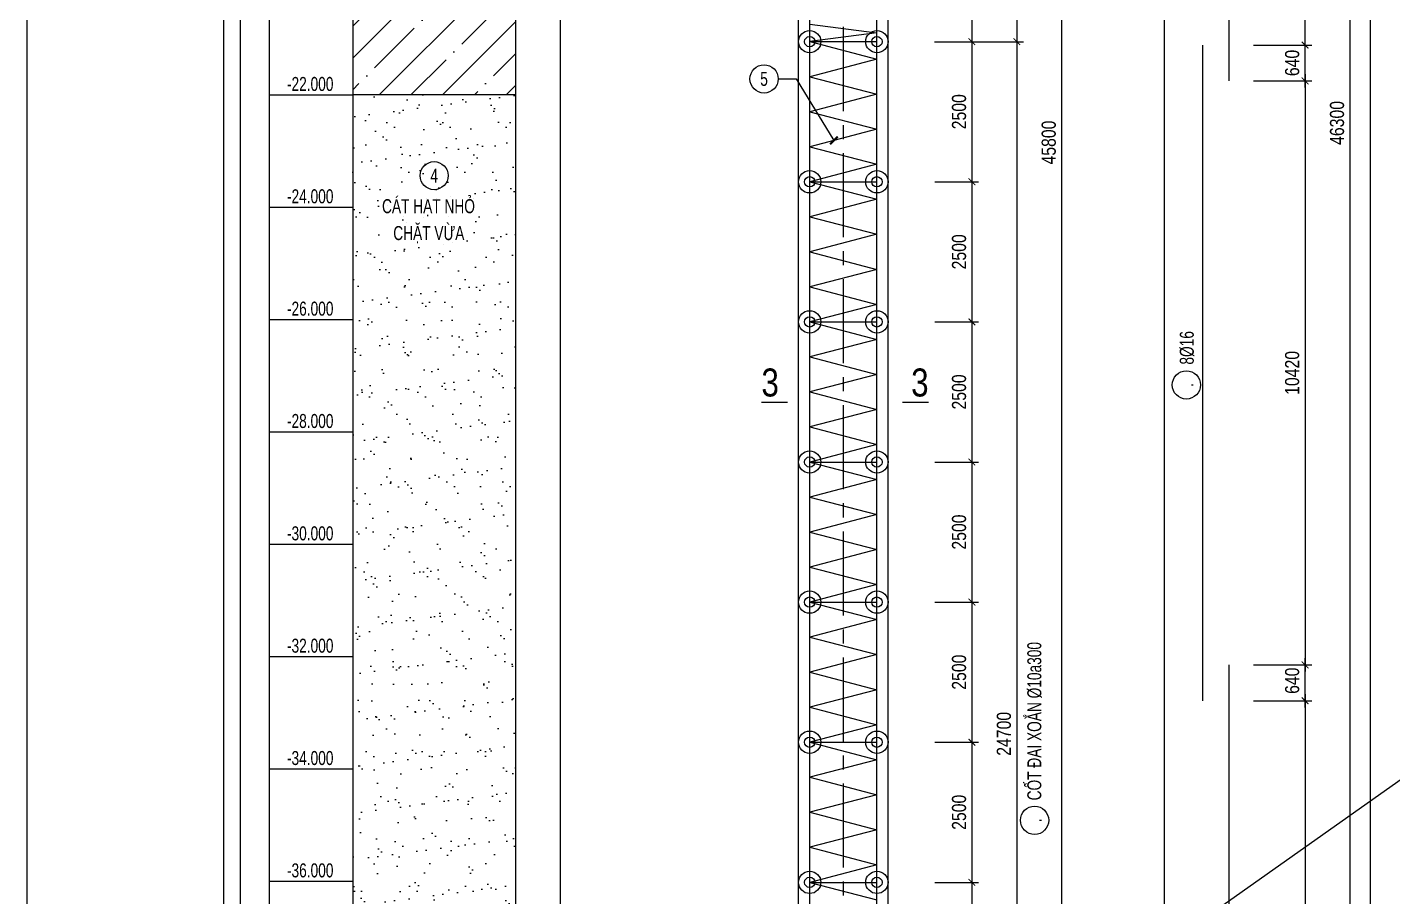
# Model space of a CAD drawing. Extents: x 171424 to 249266, y 74893 to 149166.
# Drawn here: x 171448 to 177537, y 106695 to 110573 of the extents above; entities that cross this region are included whole.
import ezdxf
from ezdxf.enums import TextEntityAlignment as Align

# ---------------------------------------------------------------- set-up
doc = ezdxf.new("R2010")
doc.units = 0
doc.header["$LTSCALE"] = 500
doc.header["$MEASUREMENT"] = 0
doc.header["$PDMODE"] = 3
doc.linetypes.add('CENTER2', pattern=[1.125, 0.75, -0.125, 0.125, -0.125])
doc.layers.get('0').update_dxf_attribs({"linetype": 'CONTINUOUS'})
doc.layers.get('DEFPOINTS').update_dxf_attribs({"linetype": 'CONTINUOUS'})
for name, color, linetype in [('01.CDC.AXIS', 160, 'CENTER2'), ('02.CDC.DIM', 1, 'CONTINUOUS'), ('03.CDC.BORDER', 3, 'CONTINUOUS'), ('05.CDC.STEEL', 4, 'CONTINUOUS'), ('06.CDC.TEXT', 2, 'CONTINUOUS'), ('10.CDC.HATCH', 9, 'CONTINUOUS'), ('11.CDC.NOTE', 8, 'CONTINUOUS'), ('CDC-KHUNGTEN', 7, 'CONTINUOUS'), ('CDC.10.HATCH', 9, 'CONTINUOUS')]:
    doc.layers.add(name, color=color, linetype=linetype)
doc.layers.add('KCS_Plotter', color=11, linetype='CONTINUOUS', plot=False)
doc.styles.add('ARIAL', font='arial.ttf', dxfattribs={"width": 0.8})
doc.dimstyles.new('DIM100-25', dxfattribs={"dimtxt": 63, "dimasz": 30, "dimexe": 30, "dimexo": 0, "dimgap": 25, "dimtad": 1, "dimdec": 0, "dimlfac": 4, "dimzin": 0, "dimdsep": 46, "dimtxsty": 'ARIAL', "dimblk": 'ARCHTICK', "dimblk1": 'ARCHTICK', "dimblk2": 'D', "dimcen": 0, "dimdle": 30, "dimclrd": 1, "dimclre": 1, "dimclrt": 2, "dimadec": 0, "dimazin": 0, "dimtfac": 1, "dimtdec": 0, "dimtix": 1, "dimtofl": 0, "dimtmove": 2, "dimatfit": 3, "dimldrblk": 'ARCHTICK', "dimfxl": 1, "dimtolj": 1, "dimtzin": 0, "dimarcsym": 0})

# ---------------------------------------------------------------- blocks, each defined once
blk = doc.blocks.new('_ArchTick')
at = {"color": 0, "linetype": 'ByBlock', "const_width": 0.15}
blk.add_lwpolyline([(-0.5, -0.5), (0.5, 0.5)], dxfattribs=at)
blk = doc.blocks.new('*D385')
at = {"layer": '02.CDC.DIM', "color": 1, "lineweight": -2, "transparency": 16777216}
for p, q in [((176916.7, 115934.2), (177376.4, 115934.2)), ((177346.4, 115964.2), (177346.4, 104329.2)), ((176916.7, 104359.2), (177376.4, 104359.2))]:
    blk.add_line(p, q, dxfattribs=at)
at = {"layer": 'DEFPOINTS', "color": 0, "transparency": 16777216}
for p in [(176916.7, 115934.2), (176916.7, 104359.2), (177346.4, 104359.2)]:
    blk.add_point(p, dxfattribs=at)
at = {"layer": '02.CDC.DIM', "color": 1, "lineweight": -2, "transparency": 16777216, "xscale": 30, "yscale": 30, "zscale": 30}
for p, rotation in [((177346.4, 115934.2), 90), ((177346.4, 104359.2), 270)]:
    blk.add_blockref('_ArchTick', p, dxfattribs=dict(at, rotation=rotation))
at = {"layer": '02.CDC.DIM', "color": 2, "transparency": 16777216, "insert": (177289.2, 110146.7), "char_height": 63, "attachment_point": 5, "rotation": 90, "style": 'ARIAL'}
blk.add_mtext('\\A1;46300', dxfattribs=at)
blk = doc.blocks.new('D')
at = {"layer": '02.CDC.DIM'}
for p, q in [((-50, -50), (50, 50)), ((-86.75, 0), (86.75, 0))]:
    blk.add_line(p, q, dxfattribs=at)
blk = doc.blocks.new('*D386')
at = {"layer": '02.CDC.DIM', "color": 1, "lineweight": -2, "transparency": 16777216}
for p, q in [((176916.7, 110334.2), (177176.4, 110334.2)), ((177146.4, 110364.2), (177146.4, 107699.2)), ((176916.7, 107729.2), (177176.4, 107729.2))]:
    blk.add_line(p, q, dxfattribs=at)
at = {"layer": 'DEFPOINTS', "color": 0, "transparency": 16777216}
for p in [(176916.7, 110334.2), (176916.7, 107729.2), (177146.4, 107729.2)]:
    blk.add_point(p, dxfattribs=at)
at = {"layer": '02.CDC.DIM', "color": 1, "lineweight": -2, "transparency": 16777216, "xscale": 30, "yscale": 30, "zscale": 30}
for p, rotation in [((177146.4, 110334.2), 90), ((177146.4, 107729.2), 270)]:
    blk.add_blockref('_ArchTick', p, dxfattribs=dict(at, rotation=rotation))
at = {"layer": '02.CDC.DIM', "color": 2, "transparency": 16777216, "insert": (177089.2, 109031.7), "char_height": 63, "attachment_point": 5, "rotation": 90, "style": 'ARIAL'}
blk.add_mtext('\\A1;10420', dxfattribs=at)
blk = doc.blocks.new('*D387')
at = {"layer": '02.CDC.DIM', "color": 1, "lineweight": -2, "transparency": 16777216}
for p, q in [((177146.4, 110304.2), (177146.4, 110524.2)), ((176916.7, 110494.2), (177176.4, 110494.2)), ((176916.7, 110334.2), (177176.4, 110334.2))]:
    blk.add_line(p, q, dxfattribs=at)
at = {"layer": 'DEFPOINTS', "color": 0, "transparency": 16777216}
for p in [(176916.7, 110494.2), (177146.4, 110494.2), (176916.7, 110334.2)]:
    blk.add_point(p, dxfattribs=at)
at = {"layer": '02.CDC.DIM', "color": 1, "lineweight": -2, "transparency": 16777216, "xscale": 30, "yscale": 30, "zscale": 30}
for p, rotation in [((177146.4, 110494.2), 90), ((177146.4, 110334.2), 270)]:
    blk.add_blockref('_ArchTick', p, dxfattribs=dict(at, rotation=rotation))
at = {"layer": '02.CDC.DIM', "color": 2, "transparency": 16777216, "insert": (177089.2, 110414.2), "char_height": 63, "attachment_point": 5, "rotation": 90, "style": 'ARIAL'}
blk.add_mtext('\\A1;640', dxfattribs=at)
blk = doc.blocks.new('*D388')
at = {"layer": '02.CDC.DIM', "color": 1, "lineweight": -2, "transparency": 16777216}
for p, q in [((177146.4, 110464.2), (177146.4, 113149.2)), ((176916.7, 113119.2), (177176.4, 113119.2)), ((176916.7, 110494.2), (177176.4, 110494.2))]:
    blk.add_line(p, q, dxfattribs=at)
at = {"layer": 'DEFPOINTS', "color": 0, "transparency": 16777216}
for p in [(176916.7, 113119.2), (177146.4, 113119.2), (176916.7, 110494.2)]:
    blk.add_point(p, dxfattribs=at)
at = {"layer": '02.CDC.DIM', "color": 1, "lineweight": -2, "transparency": 16777216, "xscale": 30, "yscale": 30, "zscale": 30}
for p, rotation in [((177146.4, 113119.2), 90), ((177146.4, 110494.2), 270)]:
    blk.add_blockref('_ArchTick', p, dxfattribs=dict(at, rotation=rotation))
at = {"layer": '02.CDC.DIM', "color": 2, "transparency": 16777216, "insert": (177089.2, 111806.7), "char_height": 63, "attachment_point": 5, "rotation": 90, "style": 'ARIAL'}
blk.add_mtext('\\A1;10500', dxfattribs=at)
blk = doc.blocks.new('*D395')
at = {"layer": '02.CDC.DIM', "color": 1, "lineweight": -2, "transparency": 16777216}
for p, q in [((177146.4, 107599.2), (177146.4, 104934.2)), ((176916.7, 107569.2), (177176.4, 107569.2)), ((176916.7, 104964.2), (177176.4, 104964.2))]:
    blk.add_line(p, q, dxfattribs=at)
at = {"layer": 'DEFPOINTS', "color": 0, "transparency": 16777216}
for p in [(176916.7, 107569.2), (176916.7, 104964.2), (177146.4, 104964.2)]:
    blk.add_point(p, dxfattribs=at)
at = {"layer": '02.CDC.DIM', "color": 1, "lineweight": -2, "transparency": 16777216, "xscale": 30, "yscale": 30, "zscale": 30}
for p, rotation in [((177146.4, 107569.2), 90), ((177146.4, 104964.2), 270)]:
    blk.add_blockref('_ArchTick', p, dxfattribs=dict(at, rotation=rotation))
at = {"layer": '02.CDC.DIM', "color": 2, "transparency": 16777216, "insert": (177089.2, 106266.7), "char_height": 63, "attachment_point": 5, "rotation": 90, "style": 'ARIAL'}
blk.add_mtext('\\A1;10420', dxfattribs=at)
blk = doc.blocks.new('*D396')
at = {"layer": '02.CDC.DIM', "color": 1, "lineweight": -2, "transparency": 16777216}
for p, q in [((176916.7, 107729.2), (177176.4, 107729.2)), ((177146.4, 107539.2), (177146.4, 107759.2)), ((176916.7, 107569.2), (177176.4, 107569.2))]:
    blk.add_line(p, q, dxfattribs=at)
at = {"layer": 'DEFPOINTS', "color": 0, "transparency": 16777216}
for p in [(176916.7, 107729.2), (177146.4, 107729.2), (176916.7, 107569.2)]:
    blk.add_point(p, dxfattribs=at)
at = {"layer": '02.CDC.DIM', "color": 1, "lineweight": -2, "transparency": 16777216, "xscale": 30, "yscale": 30, "zscale": 30}
for p, rotation in [((177146.4, 107729.2), 90), ((177146.4, 107569.2), 270)]:
    blk.add_blockref('_ArchTick', p, dxfattribs=dict(at, rotation=rotation))
at = {"layer": '02.CDC.DIM', "color": 2, "transparency": 16777216, "insert": (177089.2, 107658.6), "char_height": 63, "attachment_point": 5, "rotation": 90, "style": 'ARIAL'}
blk.add_mtext('\\A1;640', dxfattribs=at)
blk = doc.blocks.new('*D400')
at = {"layer": '02.CDC.DIM', "color": 1, "lineweight": -2, "transparency": 16777216}
for p, q in [((176060.7, 115814.2), (176060.7, 104304.2)), ((175493.6, 115784.2), (176090.7, 115784.2)), ((175493.6, 104334.2), (176090.7, 104334.2))]:
    blk.add_line(p, q, dxfattribs=at)
at = {"layer": 'DEFPOINTS', "color": 0, "transparency": 16777216}
for p in [(175493.6, 115784.2), (175493.6, 104334.2), (176060.7, 104334.2)]:
    blk.add_point(p, dxfattribs=at)
at = {"layer": '02.CDC.DIM', "color": 1, "lineweight": -2, "transparency": 16777216, "xscale": 30, "yscale": 30, "zscale": 30}
for p, rotation in [((176060.7, 115784.2), 90), ((176060.7, 104334.2), 270)]:
    blk.add_blockref('_ArchTick', p, dxfattribs=dict(at, rotation=rotation))
at = {"layer": '02.CDC.DIM', "color": 2, "transparency": 16777216, "insert": (176003.6, 110059.2), "char_height": 63, "attachment_point": 5, "rotation": 90, "style": 'ARIAL'}
blk.add_mtext('\\A1;45800', dxfattribs=at)
blk = doc.blocks.new('*D401')
at = {"layer": '02.CDC.DIM', "color": 1, "lineweight": -2, "transparency": 16777216}
for p, q in [((175496.1, 113009.2), (175890.7, 113009.2)), ((175860.7, 113039.2), (175860.7, 110479.2)), ((175493.6, 110509.2), (175890.7, 110509.2))]:
    blk.add_line(p, q, dxfattribs=at)
at = {"layer": 'DEFPOINTS', "color": 0, "transparency": 16777216}
for p in [(175496.1, 113009.2), (175493.6, 110509.2), (175860.7, 110509.2)]:
    blk.add_point(p, dxfattribs=at)
at = {"layer": '02.CDC.DIM', "color": 1, "lineweight": -2, "transparency": 16777216, "xscale": 30, "yscale": 30, "zscale": 30}
for p, rotation in [((175860.7, 113009.2), 90), ((175860.7, 110509.2), 270)]:
    blk.add_blockref('_ArchTick', p, dxfattribs=dict(at, rotation=rotation))
at = {"layer": '02.CDC.DIM', "color": 2, "transparency": 16777216, "insert": (175803.6, 111759.2), "char_height": 63, "attachment_point": 5, "rotation": 90, "style": 'ARIAL'}
blk.add_mtext('\\A1;10000', dxfattribs=at)
blk = doc.blocks.new('*D407')
at = {"layer": '02.CDC.DIM', "color": 1, "lineweight": -2, "transparency": 16777216}
for p, q in [((175496.1, 111134.2), (175690.7, 111134.2)), ((175660.7, 111164.2), (175660.7, 110479.2)), ((175496.1, 110509.2), (175690.7, 110509.2))]:
    blk.add_line(p, q, dxfattribs=at)
at = {"layer": 'DEFPOINTS', "color": 0, "transparency": 16777216}
for p in [(175496.1, 111134.2), (175496.1, 110509.2), (175660.7, 110509.2)]:
    blk.add_point(p, dxfattribs=at)
at = {"layer": '02.CDC.DIM', "color": 1, "lineweight": -2, "transparency": 16777216, "xscale": 30, "yscale": 30, "zscale": 30}
for p, rotation in [((175660.7, 111134.2), 90), ((175660.7, 110509.2), 270)]:
    blk.add_blockref('_ArchTick', p, dxfattribs=dict(at, rotation=rotation))
at = {"layer": '02.CDC.DIM', "color": 2, "transparency": 16777216, "insert": (175603.6, 110821.7), "char_height": 63, "attachment_point": 5, "rotation": 90, "style": 'ARIAL'}
blk.add_mtext('\\A1;2500', dxfattribs=at)
blk = doc.blocks.new('*D408')
at = {"layer": '02.CDC.DIM', "color": 1, "lineweight": -2, "transparency": 16777216}
for p, q in [((175660.7, 110539.2), (175660.7, 109854.2)), ((175496.1, 110509.2), (175690.7, 110509.2)), ((175496.1, 109884.2), (175690.7, 109884.2))]:
    blk.add_line(p, q, dxfattribs=at)
at = {"layer": 'DEFPOINTS', "color": 0, "transparency": 16777216}
for p in [(175496.1, 110509.2), (175496.1, 109884.2), (175660.7, 109884.2)]:
    blk.add_point(p, dxfattribs=at)
at = {"layer": '02.CDC.DIM', "color": 1, "lineweight": -2, "transparency": 16777216, "xscale": 30, "yscale": 30, "zscale": 30}
for p, rotation in [((175660.7, 110509.2), 90), ((175660.7, 109884.2), 270)]:
    blk.add_blockref('_ArchTick', p, dxfattribs=dict(at, rotation=rotation))
at = {"layer": '02.CDC.DIM', "color": 2, "transparency": 16777216, "insert": (175603.6, 110196.7), "char_height": 63, "attachment_point": 5, "rotation": 90, "style": 'ARIAL'}
blk.add_mtext('\\A1;2500', dxfattribs=at)
blk = doc.blocks.new('*D409')
at = {"layer": '02.CDC.DIM', "color": 1, "lineweight": -2, "transparency": 16777216}
for p, q in [((175660.7, 109914.2), (175660.7, 109229.2)), ((175496.1, 109884.2), (175690.7, 109884.2)), ((175496.1, 109259.2), (175690.7, 109259.2))]:
    blk.add_line(p, q, dxfattribs=at)
at = {"layer": 'DEFPOINTS', "color": 0, "transparency": 16777216}
for p in [(175496.1, 109884.2), (175496.1, 109259.2), (175660.7, 109259.2)]:
    blk.add_point(p, dxfattribs=at)
at = {"layer": '02.CDC.DIM', "color": 1, "lineweight": -2, "transparency": 16777216, "xscale": 30, "yscale": 30, "zscale": 30}
for p, rotation in [((175660.7, 109884.2), 90), ((175660.7, 109259.2), 270)]:
    blk.add_blockref('_ArchTick', p, dxfattribs=dict(at, rotation=rotation))
at = {"layer": '02.CDC.DIM', "color": 2, "transparency": 16777216, "insert": (175603.6, 109571.7), "char_height": 63, "attachment_point": 5, "rotation": 90, "style": 'ARIAL'}
blk.add_mtext('\\A1;2500', dxfattribs=at)
blk = doc.blocks.new('*D410')
at = {"layer": '02.CDC.DIM', "color": 1, "lineweight": -2, "transparency": 16777216}
for p, q in [((175496.1, 109259.2), (175690.7, 109259.2)), ((175660.7, 109289.2), (175660.7, 108604.2)), ((175496.1, 108634.2), (175690.7, 108634.2))]:
    blk.add_line(p, q, dxfattribs=at)
at = {"layer": 'DEFPOINTS', "color": 0, "transparency": 16777216}
for p in [(175496.1, 109259.2), (175496.1, 108634.2), (175660.7, 108634.2)]:
    blk.add_point(p, dxfattribs=at)
at = {"layer": '02.CDC.DIM', "color": 1, "lineweight": -2, "transparency": 16777216, "xscale": 30, "yscale": 30, "zscale": 30}
for p, rotation in [((175660.7, 109259.2), 90), ((175660.7, 108634.2), 270)]:
    blk.add_blockref('_ArchTick', p, dxfattribs=dict(at, rotation=rotation))
at = {"layer": '02.CDC.DIM', "color": 2, "transparency": 16777216, "insert": (175603.6, 108946.7), "char_height": 63, "attachment_point": 5, "rotation": 90, "style": 'ARIAL'}
blk.add_mtext('\\A1;2500', dxfattribs=at)
blk = doc.blocks.new('*D411')
at = {"layer": '02.CDC.DIM', "color": 1, "lineweight": -2, "transparency": 16777216}
for p, q in [((175496.1, 108634.2), (175690.7, 108634.2)), ((175660.7, 108664.2), (175660.7, 107979.2)), ((175496.1, 108009.2), (175690.7, 108009.2))]:
    blk.add_line(p, q, dxfattribs=at)
at = {"layer": 'DEFPOINTS', "color": 0, "transparency": 16777216}
for p in [(175496.1, 108634.2), (175496.1, 108009.2), (175660.7, 108009.2)]:
    blk.add_point(p, dxfattribs=at)
at = {"layer": '02.CDC.DIM', "color": 1, "lineweight": -2, "transparency": 16777216, "xscale": 30, "yscale": 30, "zscale": 30}
for p, rotation in [((175660.7, 108634.2), 90), ((175660.7, 108009.2), 270)]:
    blk.add_blockref('_ArchTick', p, dxfattribs=dict(at, rotation=rotation))
at = {"layer": '02.CDC.DIM', "color": 2, "transparency": 16777216, "insert": (175603.6, 108321.7), "char_height": 63, "attachment_point": 5, "rotation": 90, "style": 'ARIAL'}
blk.add_mtext('\\A1;2500', dxfattribs=at)
blk = doc.blocks.new('*D412')
at = {"layer": '02.CDC.DIM', "color": 1, "lineweight": -2, "transparency": 16777216}
for p, q in [((175660.7, 108039.2), (175660.7, 107354.2)), ((175496.1, 108009.2), (175690.7, 108009.2)), ((175496.1, 107384.2), (175690.7, 107384.2))]:
    blk.add_line(p, q, dxfattribs=at)
at = {"layer": 'DEFPOINTS', "color": 0, "transparency": 16777216}
for p in [(175496.1, 108009.2), (175496.1, 107384.2), (175660.7, 107384.2)]:
    blk.add_point(p, dxfattribs=at)
at = {"layer": '02.CDC.DIM', "color": 1, "lineweight": -2, "transparency": 16777216, "xscale": 30, "yscale": 30, "zscale": 30}
for p, rotation in [((175660.7, 108009.2), 90), ((175660.7, 107384.2), 270)]:
    blk.add_blockref('_ArchTick', p, dxfattribs=dict(at, rotation=rotation))
at = {"layer": '02.CDC.DIM', "color": 2, "transparency": 16777216, "insert": (175603.6, 107696.7), "char_height": 63, "attachment_point": 5, "rotation": 90, "style": 'ARIAL'}
blk.add_mtext('\\A1;2500', dxfattribs=at)
blk = doc.blocks.new('*D413')
at = {"layer": '02.CDC.DIM', "color": 1, "lineweight": -2, "transparency": 16777216}
for p, q in [((175660.7, 107414.2), (175660.7, 106729.2)), ((175496.1, 107384.2), (175690.7, 107384.2)), ((175496.1, 106759.2), (175690.7, 106759.2))]:
    blk.add_line(p, q, dxfattribs=at)
at = {"layer": 'DEFPOINTS', "color": 0, "transparency": 16777216}
for p in [(175496.1, 107384.2), (175496.1, 106759.2), (175660.7, 106759.2)]:
    blk.add_point(p, dxfattribs=at)
at = {"layer": '02.CDC.DIM', "color": 1, "lineweight": -2, "transparency": 16777216, "xscale": 30, "yscale": 30, "zscale": 30}
for p, rotation in [((175660.7, 107384.2), 90), ((175660.7, 106759.2), 270)]:
    blk.add_blockref('_ArchTick', p, dxfattribs=dict(at, rotation=rotation))
at = {"layer": '02.CDC.DIM', "color": 2, "transparency": 16777216, "insert": (175603.6, 107071.7), "char_height": 63, "attachment_point": 5, "rotation": 90, "style": 'ARIAL'}
blk.add_mtext('\\A1;2500', dxfattribs=at)
blk = doc.blocks.new('*D414')
at = {"layer": '02.CDC.DIM', "color": 1, "lineweight": -2, "transparency": 16777216}
for p, q in [((175496.1, 106759.2), (175690.7, 106759.2)), ((175660.7, 106789.2), (175660.7, 106104.2)), ((175496.1, 106134.2), (175690.7, 106134.2))]:
    blk.add_line(p, q, dxfattribs=at)
at = {"layer": 'DEFPOINTS', "color": 0, "transparency": 16777216}
for p in [(175496.1, 106759.2), (175496.1, 106134.2), (175660.7, 106134.2)]:
    blk.add_point(p, dxfattribs=at)
at = {"layer": '02.CDC.DIM', "color": 1, "lineweight": -2, "transparency": 16777216, "xscale": 30, "yscale": 30, "zscale": 30}
for p, rotation in [((175660.7, 106759.2), 90), ((175660.7, 106134.2), 270)]:
    blk.add_blockref('_ArchTick', p, dxfattribs=dict(at, rotation=rotation))
at = {"layer": '02.CDC.DIM', "color": 2, "transparency": 16777216, "insert": (175603.6, 106446.7), "char_height": 63, "attachment_point": 5, "rotation": 90, "style": 'ARIAL'}
blk.add_mtext('\\A1;2500', dxfattribs=at)
blk = doc.blocks.new('*D419')
at = {"layer": '02.CDC.DIM', "color": 1, "lineweight": -2, "transparency": 16777216}
for p, q in [((175860.7, 110539.2), (175860.7, 104304.2)), ((175493.6, 110509.2), (175890.7, 110509.2)), ((175493.6, 104334.2), (175890.7, 104334.2))]:
    blk.add_line(p, q, dxfattribs=at)
at = {"layer": 'DEFPOINTS', "color": 0, "transparency": 16777216}
for p in [(175493.6, 110509.2), (175493.6, 104334.2), (175860.7, 104334.2)]:
    blk.add_point(p, dxfattribs=at)
at = {"layer": '02.CDC.DIM', "color": 1, "lineweight": -2, "transparency": 16777216, "xscale": 30, "yscale": 30, "zscale": 30}
for p, rotation in [((175860.7, 110509.2), 90), ((175860.7, 104334.2), 270)]:
    blk.add_blockref('_ArchTick', p, dxfattribs=dict(at, rotation=rotation))
at = {"layer": '02.CDC.DIM', "color": 2, "transparency": 16777216, "insert": (175803.6, 107421.7), "char_height": 63, "attachment_point": 5, "rotation": 90, "style": 'ARIAL'}
blk.add_mtext('\\A1;24700', dxfattribs=at)
blk = doc.blocks.new('KHUNG A1')
at = {"layer": 'CDC-KHUNGTEN'}
blk.add_lwpolyline([(10366.22, 712.17), (10366.22, 1278.17), (9655.22, 1278.17), (9655.22, 712.17)], close=True, dxfattribs=at)
at = {"layer": 'CDC.10.HATCH', "color": 8}
blk.add_lwpolyline([(9652.22, 709.17), (10447.22, 709.17), (10447.22, 1281.17), (9652.22, 1281.17)], close=True, dxfattribs=at)
at = {"layer": 'DEFPOINTS', "color": 1}
blk.add_lwpolyline([(9617.22, 698.17), (9617.22, 1292.17), (10458.22, 1292.17), (10458.22, 698.17), (9617.22, 698.17)], close=True, dxfattribs=at)

msp = doc.modelspace()

# ---------------------------------------------------------------- hatches: boundary and pattern name
at = {"layer": '10.CDC.HATCH'}
h = msp.add_hatch(dxfattribs=at)
h.set_pattern_fill('ANSI35', color=256, scale=800, style=0)
h.set_pattern_definition([(45, (90230.4, -22296.01), (-141.42136, 141.42136), []), (45, (90371.82, -22296.01), (-141.42136, 141.42136), [250, -50, 0, -50])])
h.paths.add_polyline_path([(172899.49, 110271.74), (173625.95, 110271.74), (173625.95, 114378.5), (172899.49, 114378.5)])
h.paths.add_polyline_path([(173229.76, 113969.92), (173295.69, 113969.92), (173295.69, 114065.72), (173229.76, 114065.72)], flags=24)
h.paths.add_polyline_path([(172950.53, 113771.93), (173560.71, 113771.93), (173560.71, 113890.94), (172950.53, 113890.94)], flags=24)
h = msp.add_hatch(dxfattribs=at)
h.set_pattern_fill('AR-SAND', color=256, scale=80, style=0)
h.set_pattern_definition([(37.5, (90230.4, -22296.01), (-5.03947, 154.1459), [0, -121.6, 0, -136, 0, -130]), (7.5, (90230.4, -22296.01), (141.58214, 225.77169), [0, -65.6, 0, -109.6, 0, -42]), (327.5, (90132, -22296.01), (249.13135, 0.45272), [0, -40, 0, -144, 0, -188]), (317.5, (90132, -22296), (240.49013, 70.21405), [0, -20, 0, -94.4, 0, -108])])
h.paths.add_polyline_path([(172899.49, 105761.52), (173625.95, 105761.52), (173625.95, 110271.74), (172899.49, 110271.74)])
h.paths.add_polyline_path([(173230.1, 109864.61), (173295.34, 109864.61), (173295.34, 109958.36), (173230.1, 109958.36)], flags=24)
h.paths.add_polyline_path([(173057.33, 109587.24), (173420.57, 109587.24), (173420.57, 109725.43), (173057.33, 109725.43)], flags=24)
h.paths.add_polyline_path([(173007.33, 109707.24), (173467.65, 109707.24), (173467.65, 109845.43), (173007.33, 109845.43)], flags=24)

# ---------------------------------------------------------------- linework, layer by layer
at = {"layer": '01.CDC.AXIS'}
msp.add_line((175087.32, 116199.9), (175087.32, 104219.24), dxfattribs=at)
at = {"layer": '03.CDC.BORDER'}
for p, q in [((172899.49, 117355.41), (172899.49, 103255.83)), ((176518.69, 116895.41), (176518.69, 103255.83)), ((177437.2, 116895.41), (177437.2, 103255.83)), ((174887.32, 110509.24), (174887.32, 111134.24)), ((175287.32, 110509.24), (175287.32, 111134.24)), ((174887.32, 109884.24), (174887.32, 110509.24)), ((175287.32, 109884.24), (175287.32, 110509.24)), ((172528.44, 110271.74), (172899.49, 110271.74)), ((173625.95, 110271.74), (172899.49, 110271.74)), ((174887.32, 109259.24), (174887.32, 109884.24)), ((175287.32, 109259.24), (175287.32, 109884.24)), ((172528.44, 109770.61), (172899.49, 109770.61)), ((172528.44, 109269.47), (172899.49, 109269.47)), ((174887.32, 108634.24), (174887.32, 109259.24)), ((175287.32, 108634.24), (175287.32, 109259.24)), ((172528.44, 108768.33), (172899.49, 108768.33)), ((174887.32, 108009.24), (174887.32, 108634.24)), ((175287.32, 108009.24), (175287.32, 108634.24)), ((172528.44, 108267.2), (172899.49, 108267.2)), ((174887.32, 107384.24), (174887.32, 108009.24)), ((175287.32, 107384.24), (175287.32, 108009.24)), ((172528.44, 107766.06), (172899.49, 107766.06)), ((174887.32, 106759.24), (174887.32, 107384.24)), ((175287.32, 106759.24), (175287.32, 107384.24)), ((172528.44, 107264.93), (172899.49, 107264.93)), ((172528.44, 106763.79), (172899.49, 106763.79)), ((174887.32, 106134.24), (174887.32, 106759.24)), ((175287.32, 106134.24), (175287.32, 106759.24))]:
    msp.add_line(p, q, dxfattribs=at)
for points in [[(172528.44, 117355.41), (173625.95, 117355.41), (173625.95, 103255.83), (172528.44, 103255.83)], [(173825.95, 117355.41), (177437.2, 117355.41), (177437.2, 103255.83), (173825.95, 103255.83)]]:
    msp.add_lwpolyline(points, close=True, dxfattribs=at)
for centre, radius in [((174937.32, 110509.24), 50), ((174937.32, 110509.24), 23.06), ((175237.32, 110509.24), 50), ((175237.32, 110509.24), 23.06), ((174937.32, 109884.24), 50), ((174937.32, 109884.24), 23.06), ((175237.32, 109884.24), 50), ((175237.32, 109884.24), 23.06), ((174937.32, 109259.24), 50), ((175237.32, 109259.24), 50), ((174937.32, 109259.24), 23.06), ((175237.32, 109259.24), 23.06), ((174937.32, 108634.24), 50), ((174937.32, 108634.24), 23.06), ((175237.32, 108634.24), 50), ((175237.32, 108634.24), 23.06), ((174937.32, 108009.24), 50), ((174937.32, 108009.24), 23.06), ((175237.32, 108009.24), 50), ((175237.32, 108009.24), 23.06), ((174937.32, 107384.24), 50), ((174937.32, 107384.24), 23.06), ((175237.32, 107384.24), 50), ((175237.32, 107384.24), 23.06), ((174937.32, 106759.24), 50), ((175237.32, 106759.24), 50), ((174937.32, 106759.24), 23.06), ((175237.32, 106759.24), 23.06)]:
    msp.add_circle(centre, radius, dxfattribs=at)
at = {"layer": '05.CDC.STEEL'}
for p, q in [((176808.59, 110334.24), (176808.59, 113259.24)), ((174937.32, 110509.24), (174937.32, 111134.24)), ((175237.32, 110509.24), (175237.32, 111134.24)), ((175237.32, 110548.31), (174937.32, 110509.24)), ((174937.32, 110509.24), (175237.32, 110509.24)), ((174937.32, 109884.24), (174937.32, 110509.24)), ((174937.32, 110509.24), (175237.32, 110509.24)), ((175237.32, 109884.24), (175237.32, 110509.24)), ((176690.93, 107569.24), (176690.93, 110494.24)), ((175237.32, 110431.12), (174937.32, 110352.99)), ((175237.32, 110274.87), (174937.32, 110196.74)), ((175237.32, 110118.62), (174937.32, 110040.49)), ((175237.32, 109962.37), (174937.32, 109884.24)), ((174937.32, 109259.24), (174937.32, 109884.24)), ((174937.32, 109884.24), (175237.32, 109884.24)), ((174937.32, 109884.24), (175237.32, 109884.24)), ((175237.32, 109259.24), (175237.32, 109884.24)), ((175237.32, 109806.12), (174937.32, 109727.99)), ((175237.32, 109649.87), (174937.32, 109571.74)), ((175237.32, 109493.62), (174937.32, 109415.49)), ((175237.32, 109337.37), (174937.32, 109259.24)), ((174937.32, 109259.24), (175237.32, 109259.24)), ((174937.32, 108634.24), (174937.32, 109259.24)), ((174937.32, 109259.24), (175237.32, 109259.24)), ((175237.32, 108634.24), (175237.32, 109259.24)), ((175237.32, 109181.12), (174937.32, 109102.99)), ((175237.32, 109024.87), (174937.32, 108946.74)), ((175237.32, 108868.62), (174937.32, 108790.49)), ((175237.32, 108712.37), (174937.32, 108634.24)), ((174937.32, 108634.24), (175237.32, 108634.24)), ((174937.32, 108009.24), (174937.32, 108634.24)), ((174937.32, 108634.24), (175237.32, 108634.24)), ((175237.32, 108009.24), (175237.32, 108634.24)), ((175237.32, 108556.12), (174937.32, 108477.99)), ((175237.32, 108399.87), (174937.32, 108321.74)), ((175237.32, 108243.62), (174937.32, 108165.49)), ((175237.32, 108087.37), (174937.32, 108009.24)), ((174937.32, 108009.24), (175237.32, 108009.24)), ((174937.32, 107384.24), (174937.32, 108009.24)), ((174937.32, 108009.24), (175237.32, 108009.24)), ((175237.32, 107384.24), (175237.32, 108009.24)), ((175237.32, 107931.12), (174937.32, 107852.99)), ((175237.32, 107774.87), (174937.32, 107696.74)), ((176808.59, 104804.24), (176808.59, 107729.24)), ((175237.32, 107618.62), (174937.32, 107540.49)), ((175237.32, 107462.37), (174937.32, 107384.24)), ((174937.32, 107384.24), (175237.32, 107384.24)), ((174937.32, 106759.24), (174937.32, 107384.24)), ((174937.32, 107384.24), (175237.32, 107384.24)), ((175237.32, 106759.24), (175237.32, 107384.24)), ((175237.32, 107306.12), (174937.32, 107227.99)), ((175237.32, 107149.87), (174937.32, 107071.74)), ((175237.32, 106993.62), (174937.32, 106915.49)), ((175237.32, 106837.37), (174937.32, 106759.24)), ((174937.32, 106759.24), (175237.32, 106759.24)), ((174937.32, 106134.24), (174937.32, 106759.24)), ((174937.32, 106759.24), (175237.32, 106759.24)), ((175237.32, 106134.24), (175237.32, 106759.24))]:
    msp.add_line(p, q, dxfattribs=at)
at = {"layer": '10.CDC.HATCH'}
for p, q in [((174937.32, 110587.37), (175237.32, 110548.31)), ((174937.32, 110509.24), (175237.32, 110431.12)), ((174937.32, 110352.99), (175237.32, 110274.87)), ((174937.32, 110196.74), (175237.32, 110118.62)), ((174937.32, 110040.49), (175237.32, 109962.37)), ((174937.32, 109884.24), (175237.32, 109806.12)), ((174937.32, 109727.99), (175237.32, 109649.87)), ((174937.32, 109571.74), (175237.32, 109493.62)), ((174937.32, 109415.49), (175237.32, 109337.37)), ((174937.32, 109259.24), (175237.32, 109181.12)), ((174937.32, 109102.99), (175237.32, 109024.87)), ((174937.32, 108946.74), (175237.32, 108868.62)), ((174937.32, 108790.49), (175237.32, 108712.37)), ((174937.32, 108634.24), (175237.32, 108556.12)), ((174937.32, 108477.99), (175237.32, 108399.87)), ((174937.32, 108321.74), (175237.32, 108243.62)), ((174937.32, 108165.49), (175237.32, 108087.37)), ((174937.32, 108009.24), (175237.32, 107931.12)), ((174937.32, 107852.99), (175237.32, 107774.87)), ((174937.32, 107696.74), (175237.32, 107618.62)), ((174937.32, 107540.49), (175237.32, 107462.37)), ((174937.32, 107384.24), (175237.32, 107306.12)), ((174937.32, 107227.99), (175237.32, 107149.87)), ((174937.32, 107071.74), (175237.32, 106993.62)), ((174937.32, 106915.49), (175237.32, 106837.37)), ((174937.32, 106759.24), (175237.32, 106681.12))]:
    msp.add_line(p, q, dxfattribs=at)
at = {"layer": '11.CDC.NOTE'}
msp.add_lwpolyline([(174796.9, 110343.22), (174876.74, 110343.22), (175045.21, 110068.59)], dxfattribs=at)
at = {"layer": '11.CDC.NOTE', "const_width": 10}
msp.add_lwpolyline([(175028.04, 110051.43), (175062.37, 110085.75)], dxfattribs=at)
at = {"layer": '11.CDC.NOTE'}
for centre, radius in [((174733.9, 110343.22), 63), ((173262.72, 109911.49), 62.5), ((176617.09, 108978.12), 63), ((175940.36, 107035.89), 63)]:
    msp.add_circle(centre, radius, dxfattribs=at)
at = {"layer": 'KCS_Plotter'}
msp.add_line((171448.44, 102892.91), (192473.44, 117742.91), dxfattribs=at)

# ---------------------------------------------------------------- block references
at = {"xscale": 25, "yscale": 25, "zscale": 25}
msp.add_blockref('KHUNG A1', (-68982.15, 85438.58), dxfattribs=at)

# ---------------------------------------------------------------- texts
at = {"layer": '06.CDC.TEXT', "style": 'ARIAL', "width": 0.7}
for s, p in [('-22.000', (172709.96, 110320.61)), ('-24.000', (172709.96, 109819.47)), ('-26.000', (172709.96, 109318.34)), ('-28.000', (172709.96, 108817.2)), ('-30.000', (172709.96, 108316.06)), ('-32.000', (172709.96, 107814.93)), ('-34.000', (172709.96, 107313.79)), ('-36.000', (172709.96, 106812.65))]:
    msp.add_text(s, height=62.5, dxfattribs=at).set_placement(p, align=Align.MIDDLE)
for s, p in [('5', (174733.9, 110343.22)), ('4', (173262.72, 109911.49))]:
    msp.add_text(s, height=62.5, dxfattribs=at).set_placement(p, align=Align.MIDDLE_CENTER)
for s, p in [('CÁT HẠT NHỎ', (173030.37, 109744.12)), ('CHẶT VỪA', (173080.37, 109624.12))]:
    msp.add_text(s, height=62.5, dxfattribs=at).set_placement(p)
msp.add_text('8%%C16', height=62.5, rotation=90, dxfattribs=at).set_placement((176618.8, 109143.52), align=Align.MIDDLE)
at = {"layer": '06.CDC.TEXT', "style": 'ARIAL', "width": 0.8}
for s, p in [('%%U3 ', (174780.46, 108926.39)), ('%%U 3', (175409.31, 108926.39))]:
    msp.add_text(s, height=125, dxfattribs=at).set_placement(p, align=Align.CENTER)
at = {"layer": '06.CDC.TEXT', "style": 'ARIAL', "width": 0.7}
for p in [(176617.09, 108978.12), (175940.36, 107035.89)]:
    msp.add_text('.', height=62.5, rotation=90, dxfattribs=at).set_placement(p, align=Align.MIDDLE_CENTER)
msp.add_text('CỐT ĐAI XOẮN %%C10a300', height=62.5, rotation=90, dxfattribs=at).set_placement((175970.34, 107124.88))

# ---------------------------------------------------------------- dimensions: what is measured, and where the dimension line sits
at = {"layer": '02.CDC.DIM'}
for base, p1, p2, angle, picture, middle in [((177346.38, 104359.24), (176916.74, 115934.24), (176916.74, 104359.24), 270, '*D385', (177289.19, 110146.74)), ((176060.74, 104334.24), (175493.57, 115784.24), (175493.57, 104334.24), 270, '*D400', (176003.58, 110059.24)), ((177146.38, 113119.24), (176916.74, 110494.24), (176916.74, 113119.24), 270, '*D388', (177089.21, 111806.74)), ((175860.74, 110509.24), (175496.08, 113009.24), (175493.57, 110509.24), 270, '*D401', (175803.58, 111759.24)), ((175660.74, 110509.24), (175496.08, 111134.24), (175496.08, 110509.24), 90, '*D407', (175603.58, 110821.74)), ((175860.74, 104334.24), (175493.57, 110509.24), (175493.57, 104334.24), 90, '*D419', (175803.58, 107421.74)), ((175660.74, 109884.24), (175496.08, 110509.24), (175496.08, 109884.24), 90, '*D408', (175603.58, 110196.74)), ((177146.38, 107729.24), (176916.74, 110334.24), (176916.74, 107729.24), 270, '*D386', (177089.21, 109031.74)), ((175660.74, 109259.24), (175496.08, 109884.24), (175496.08, 109259.24), 90, '*D409', (175603.58, 109571.74)), ((175660.74, 108634.24), (175496.08, 109259.24), (175496.08, 108634.24), 90, '*D410', (175603.58, 108946.74)), ((175660.74, 108009.24), (175496.08, 108634.24), (175496.08, 108009.24), 90, '*D411', (175603.58, 108321.74)), ((175660.74, 107384.24), (175496.08, 108009.24), (175496.08, 107384.24), 90, '*D412', (175603.58, 107696.74)), ((177146.38, 104964.24), (176916.74, 107569.24), (176916.74, 104964.24), 270, '*D395', (177089.21, 106266.74)), ((175660.74, 106759.24), (175496.08, 107384.24), (175496.08, 106759.24), 90, '*D413', (175603.58, 107071.74)), ((175660.74, 106134.24), (175496.08, 106759.24), (175496.08, 106134.24), 90, '*D414', (175603.58, 106446.74))]:
    dim = msp.add_linear_dim(base=base, p1=p1, p2=p2, angle=angle, dimstyle='DIM100-25', dxfattribs=at)
    dim.commit()
    dim.dimension.update_dxf_attribs({"geometry": picture, "text_midpoint": middle})
for base, p1, p2, picture, middle in [((177146.38, 110494.24), (176916.74, 110334.24), (176916.74, 110494.24), '*D387', (177089.21, 110414.24)), ((177146.38, 107729.24), (176916.74, 107569.24), (176916.74, 107729.24), '*D396', (177089.21, 107658.62))]:
    dim = msp.add_linear_dim(base=base, p1=p1, p2=p2, angle=270, dimstyle='DIM100-25', dxfattribs=at)
    dim.commit()
    dim.dimension.update_dxf_attribs({"geometry": picture, "text_midpoint": middle, "dimtype": 160})

doc.saveas('drawing.dxf')
